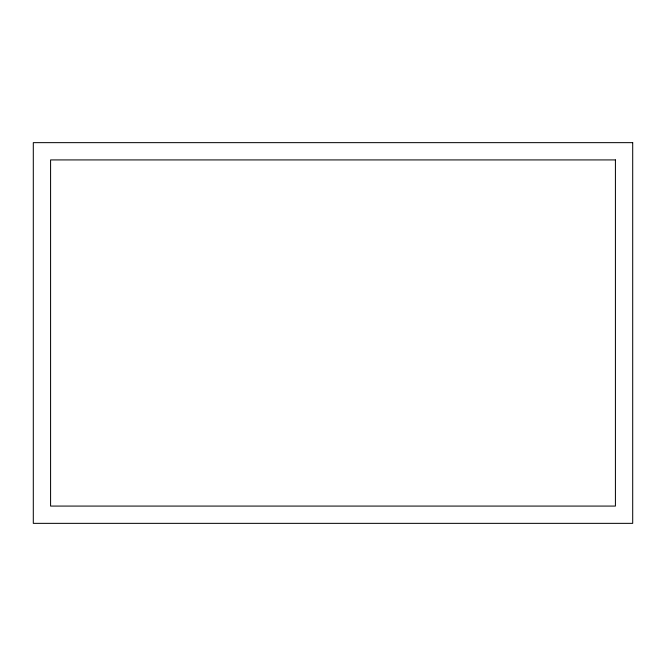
<?xml version="1.0" encoding="UTF-8"?>
<svg xmlns="http://www.w3.org/2000/svg" width="666" height="666" viewBox="0 0 666 666"><rect width="100%" height="100%" fill="white"/><g stroke="black" fill="none" stroke-linecap="round" stroke-linejoin="round"><path stroke-width="1" d="M632.7 142.649L33.3 142.649L33.3 523.351L632.7 523.351L632.7 142.649M615.417 159.923L50.583 159.923L50.583 506.077L615.417 506.077L615.417 159.923"/></g></svg>
